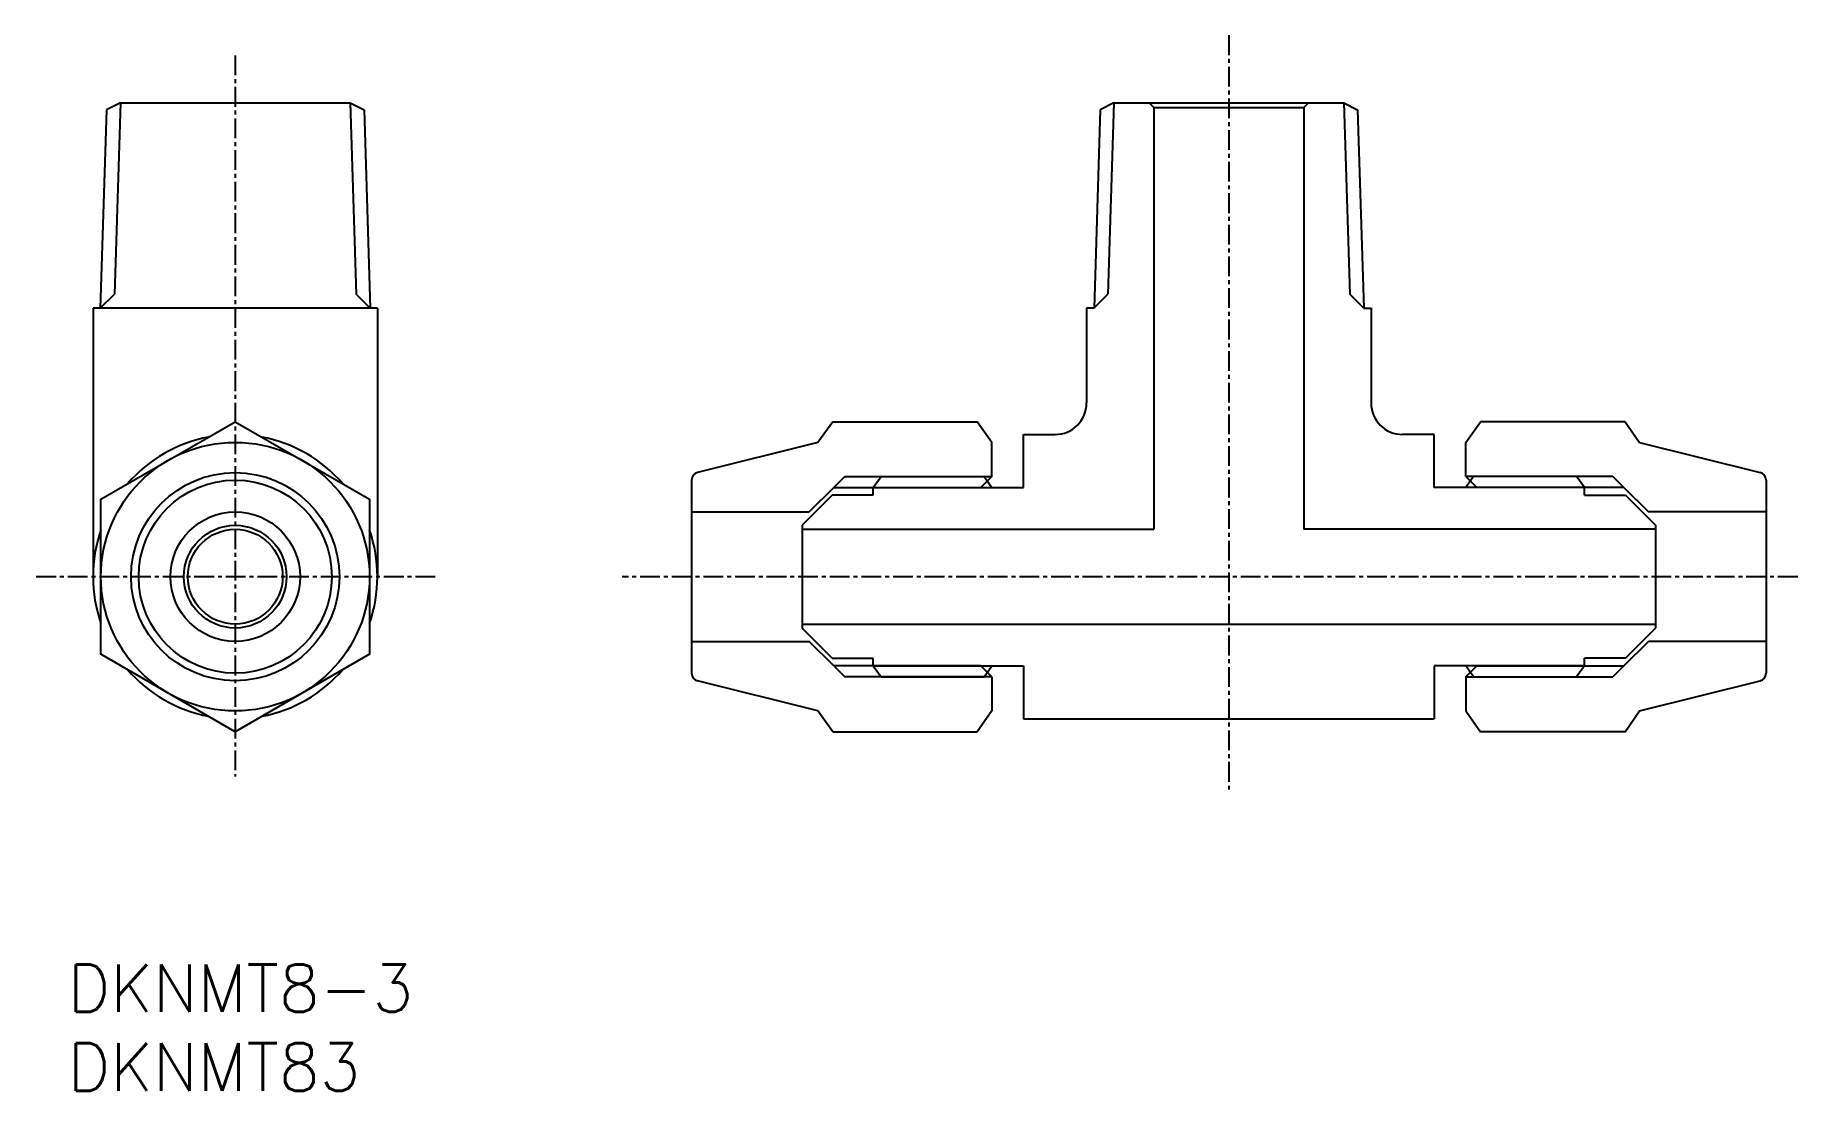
# Model space of a CAD drawing. Extents: x 97 to 208, y 76 to 142.
import ezdxf
from ezdxf.enums import TextEntityAlignment as Align

# ---------------------------------------------------------------- set-up
doc = ezdxf.new("R2010")
doc.units = 0
doc.linetypes.add('CENTER', pattern=[2, 1.25, -0.25, 0.25, -0.25])
doc.layers.get('0').update_dxf_attribs({"linetype": 'CONTINUOUS'})
doc.layers.add('CENTER', color=1, linetype='CENTER')
doc.styles.get("Standard").update_dxf_attribs({"font": 'txt.shx', "bigfont": 'extfont.shx'})

msp = doc.modelspace()

# ---------------------------------------------------------------- linework, layer by layer
at = {"color": 7, "linetype": 'CONTINUOUS'}
for p, q in [((101.23, 137.68), (100.83, 125.13)), ((102.1, 138.13), (101.23, 137.68)), ((102.1, 138.13), (116.65, 138.13)), ((116.65, 138.13), (117.52, 137.68)), ((117.52, 137.68), (117.91, 125.13)), ((164.11, 137.68), (163.72, 125.13)), ((164.98, 138.13), (164.11, 137.68)), ((164.98, 138.13), (179.53, 138.13)), ((167.5, 137.83), (167.2, 138.13)), ((167.5, 137.83), (167.5, 111.13)), ((167.5, 137.83), (177, 137.83)), ((177, 137.83), (177.3, 138.13)), ((177, 137.83), (177, 111.13)), ((179.53, 138.13), (180.4, 137.68)), ((180.4, 137.68), (180.79, 125.13)), ((100.37, 125.13), (100.37, 108.13)), ((118.37, 125.13), (100.37, 125.13)), ((118.37, 125.13), (118.37, 108.13)), ((163.7, 125.13), (163.25, 125.13)), ((163.25, 125.13), (163.25, 119.13)), ((180.8, 125.13), (181.25, 125.13)), ((181.25, 125.13), (181.25, 119.13)), ((147.18, 117.94), (146.25, 116.63)), ((147.18, 117.94), (156.33, 117.94)), ((157.25, 116.63), (156.33, 117.94)), ((159.25, 113.78), (159.25, 117.13)), ((159.25, 117.13), (161.25, 117.13)), ((185.25, 117.13), (183.25, 117.13)), ((185.25, 113.78), (185.25, 117.13)), ((187.25, 116.63), (188.18, 117.94)), ((197.33, 117.94), (188.18, 117.94)), ((197.33, 117.94), (198.25, 116.63)), ((146.25, 116.63), (138.63, 114.72)), ((157.25, 114.48), (157.25, 116.63)), ((187.25, 114.48), (187.25, 116.63)), ((198.25, 116.63), (205.88, 114.72)), ((138.25, 114.24), (138.25, 102.02)), ((147.25, 113.78), (145.7, 112.23)), ((147.25, 113.78), (147.95, 114.48)), ((147.25, 113.78), (156.55, 113.78)), ((149.75, 113.78), (150.24, 114.48)), ((149.75, 113.28), (149.75, 113.78)), ((149.75, 113.78), (159.25, 113.78)), ((150.24, 114.48), (156.76, 114.48)), ((157.25, 114.48), (156.55, 113.78)), ((156.76, 114.48), (157.25, 113.78)), ((194.75, 113.78), (185.25, 113.78)), ((187.74, 114.48), (187.25, 113.78)), ((187.25, 114.48), (187.95, 113.78)), ((194.26, 114.48), (187.74, 114.48)), ((197.25, 113.78), (187.95, 113.78)), ((194.75, 113.78), (194.26, 114.48)), ((194.75, 113.28), (194.75, 113.78)), ((197.25, 113.78), (196.55, 114.48)), ((197.25, 113.78), (198.8, 112.23)), ((206.25, 114.24), (206.25, 102.02)), ((147.15, 113.28), (145.25, 111.38)), ((149.75, 113.28), (147.15, 113.28)), ((194.75, 113.28), (197.35, 113.28)), ((197.35, 113.28), (199.25, 111.38)), ((138.25, 112.23), (145.7, 112.23)), ((206.25, 112.23), (198.8, 112.23)), ((145.25, 111.38), (145.25, 104.88)), ((145.25, 111.13), (167.5, 111.13)), ((199.25, 111.13), (177, 111.13)), ((199.25, 111.38), (199.25, 104.88)), ((145.25, 105.13), (199.25, 105.13)), ((147.15, 102.98), (145.25, 104.88)), ((197.35, 102.98), (199.25, 104.88)), ((138.25, 104.03), (145.7, 104.03)), ((147.25, 102.48), (145.7, 104.03)), ((197.25, 102.48), (198.8, 104.03)), ((206.25, 104.03), (198.8, 104.03)), ((147.15, 102.98), (149.75, 102.98)), ((149.75, 102.48), (149.75, 102.98)), ((197.35, 102.98), (194.75, 102.98)), ((194.75, 102.48), (194.75, 102.98)), ((146.25, 99.63), (138.63, 101.53)), ((147.25, 102.48), (147.95, 101.78)), ((156.55, 102.48), (147.25, 102.48)), ((149.75, 102.48), (150.24, 101.78)), ((149.75, 102.48), (159.25, 102.48)), ((150.24, 101.78), (156.76, 101.77)), ((157.25, 101.78), (156.55, 102.48)), ((156.76, 101.78), (157.25, 102.48)), ((157.25, 101.78), (157.25, 99.63)), ((159.25, 102.48), (159.25, 99.13)), ((194.75, 102.48), (185.25, 102.48)), ((185.25, 102.48), (185.25, 99.13)), ((187.74, 101.78), (187.25, 102.48)), ((187.25, 101.78), (187.95, 102.48)), ((187.25, 101.78), (187.25, 99.63)), ((194.26, 101.78), (187.75, 101.77)), ((187.95, 102.48), (197.25, 102.48)), ((194.75, 102.48), (194.26, 101.78)), ((197.25, 102.48), (196.55, 101.78)), ((198.25, 99.63), (205.88, 101.53)), ((147.18, 98.31), (146.25, 99.63)), ((157.25, 99.63), (156.33, 98.31)), ((187.25, 99.63), (188.18, 98.31)), ((197.33, 98.31), (198.25, 99.63)), ((147.18, 98.31), (156.33, 98.31)), ((159.25, 99.13), (185.25, 99.13)), ((197.33, 98.31), (188.18, 98.31))]:
    msp.add_line(p, q, dxfattribs=at)
at = {"color": 3, "linetype": 'CONTINUOUS'}
for p, q in [((102.1, 138.13), (101.72, 126.02)), ((116.65, 138.13), (117.03, 126.02)), ((164.98, 138.13), (164.6, 126.02)), ((179.53, 138.13), (179.91, 126.02)), ((100.82, 125.13), (101.72, 126.02)), ((117.92, 125.13), (117.03, 126.02)), ((163.7, 125.13), (164.6, 126.02)), ((180.8, 125.13), (179.91, 126.02)), ((147.95, 114.48), (157.25, 114.48)), ((196.55, 114.48), (187.25, 114.48)), ((157.25, 101.78), (147.95, 101.78)), ((187.25, 101.78), (196.55, 101.78))]:
    msp.add_line(p, q, dxfattribs=at)
at = {"color": 7, "linetype": 'CONTINUOUS'}
msp.add_lwpolyline([(109.37, 117.94), (117.87, 113.04), (117.87, 103.22), (109.37, 98.31), (100.87, 103.22), (100.87, 113.04)], close=True, dxfattribs=at)
for radius in [8.5, 6.59, 6.11, 4.1, 3.25, 3]:
    msp.add_circle((109.37, 108.13), radius, dxfattribs=at)
for centre, radius, start, end in [((161.25, 119.13), 2, 270, 0), ((183.25, 119.13), 2, 180, 270), ((109.37, 108.13), 9, 100.8119, 139.1881), ((109.37, 108.13), 9, 40.8119, 79.1881), ((138.75, 114.24), 0.5, 104.0362, 180), ((205.75, 114.24), 0.5, 0, 75.9638), ((109.37, 108.13), 9, 160.8119, 199.1881), ((109.37, 108.13), 9, 340.8119, 19.1881), ((109.37, 108.13), 9, 220.8119, 259.1881), ((109.37, 108.13), 9, 280.8119, 319.1881), ((138.75, 102.02), 0.5, 180, 255.9638), ((205.75, 102.02), 0.5, 284.0362, 0)]:
    msp.add_arc(centre, radius, start, end, dxfattribs=at)
at = {"layer": 'CENTER', "color": 1, "linetype": 'CENTER'}
for p, q in [((172.25, 142.4), (172.25, 94.53)), ((109.37, 141.13), (109.37, 95.47)), ((122.03, 108.13), (96.71, 108.13)), ((208.25, 108.13), (133.85, 108.13))]:
    msp.add_line(p, q, dxfattribs=at)

# ---------------------------------------------------------------- texts
at = {"color": 7, "linetype": 'CONTINUOUS'}
for s, p in [('DKNMT8-3', (98.77, 82.09)), ('DKNMT83', (98.77, 77.09))]:
    msp.add_text(s, height=3, dxfattribs=at).set_placement(p, align=Align.MIDDLE_LEFT)

doc.saveas('drawing.dxf')
